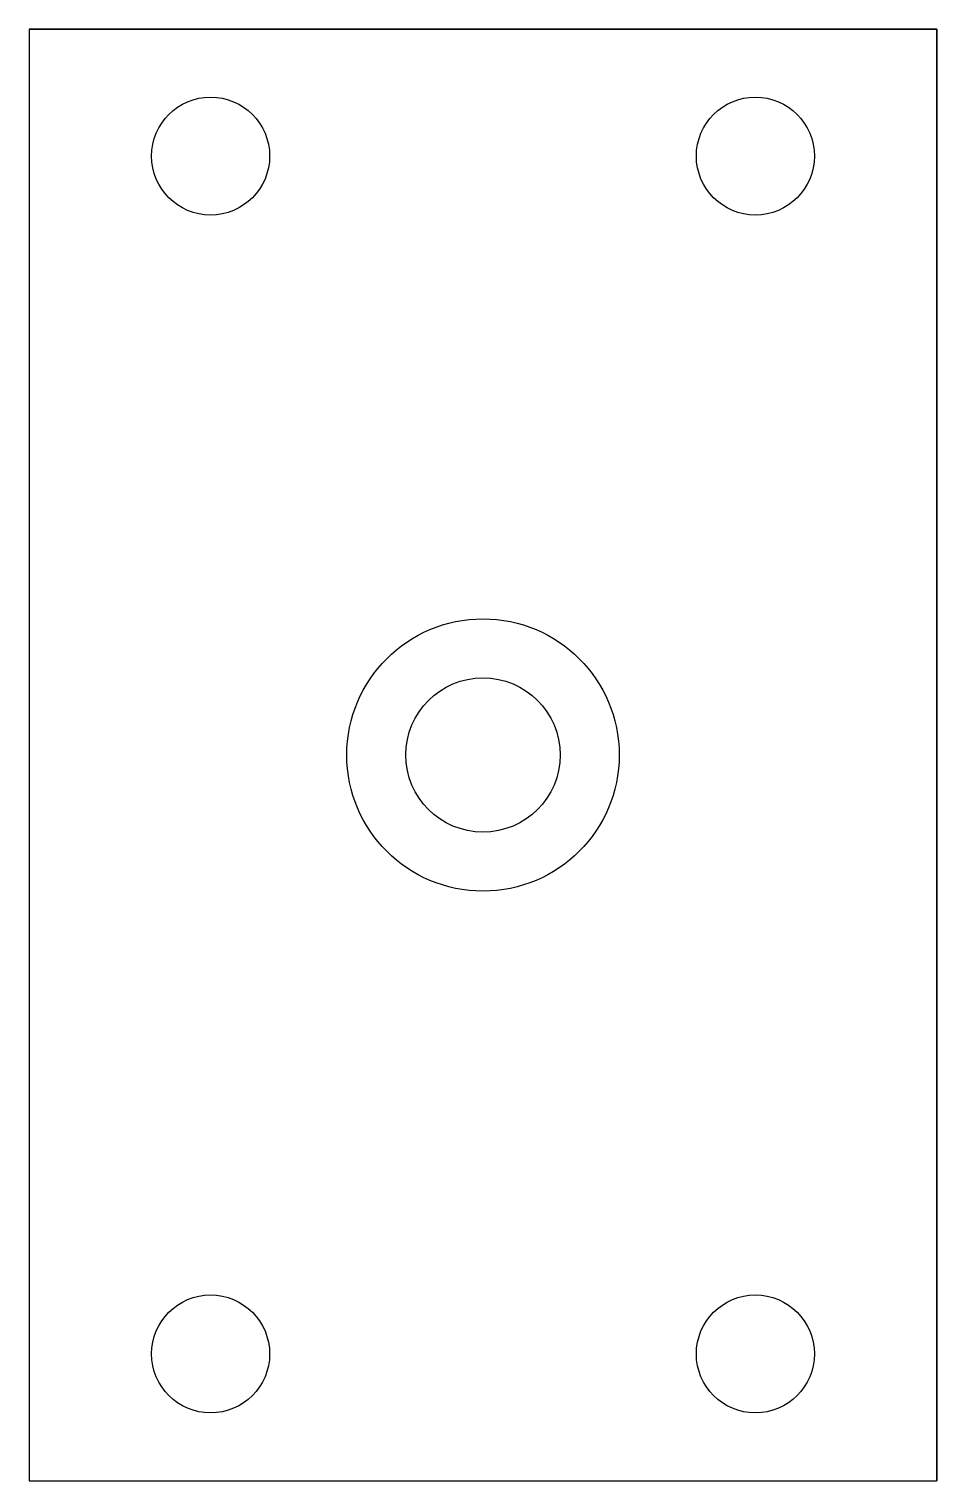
# Model space of a CAD drawing. Header units: millimetres. Extents: x -19.1 to 30.9, y -46.7 to 33.3.
import ezdxf

# ---------------------------------------------------------------- set-up
doc = ezdxf.new("R2010")
doc.units = ezdxf.units.MM

msp = doc.modelspace()

# ---------------------------------------------------------------- linework, layer by layer
at = {"color": 7, "linetype": 'Continuous'}
for p, q in [((-19.11, 33.259), (30.89, 33.259)), ((-19.11, 33.259), (-19.11, -46.741)), ((30.89, 33.259), (30.89, -46.741)), ((-19.11, -46.741), (30.89, -46.741))]:
    msp.add_line(p, q, dxfattribs=at)
at = {"color": 7, "linetype": 'Continuous', "lineweight": 25}
for p, q in [((-19.11, 33.259), (-19.11, -46.741)), ((30.89, 33.259), (-19.11, 33.259)), ((30.89, -46.741), (30.89, 33.259)), ((-19.11, -46.741), (30.89, -46.741))]:
    msp.add_line(p, q, dxfattribs=at)
at = {"color": 7, "linetype": 'Continuous'}
for centre, radius in [((-9.11, 26.259), 3.25), ((20.89, 26.259), 3.25), ((5.89, -6.741), 7.5), ((5.89, -6.741), 4.25), ((-9.11, -39.741), 3.25), ((20.89, -39.741), 3.25)]:
    msp.add_circle(centre, radius, dxfattribs=at)
at = {"color": 7, "linetype": 'Continuous', "lineweight": 25}
for centre, radius in [((-9.11, 26.259), 3.25), ((20.89, 26.259), 3.25), ((5.89, -6.741), 4.25), ((-9.11, -39.741), 3.25), ((20.89, -39.741), 3.25)]:
    msp.add_circle(centre, radius, dxfattribs=at)

doc.saveas('drawing.dxf')
